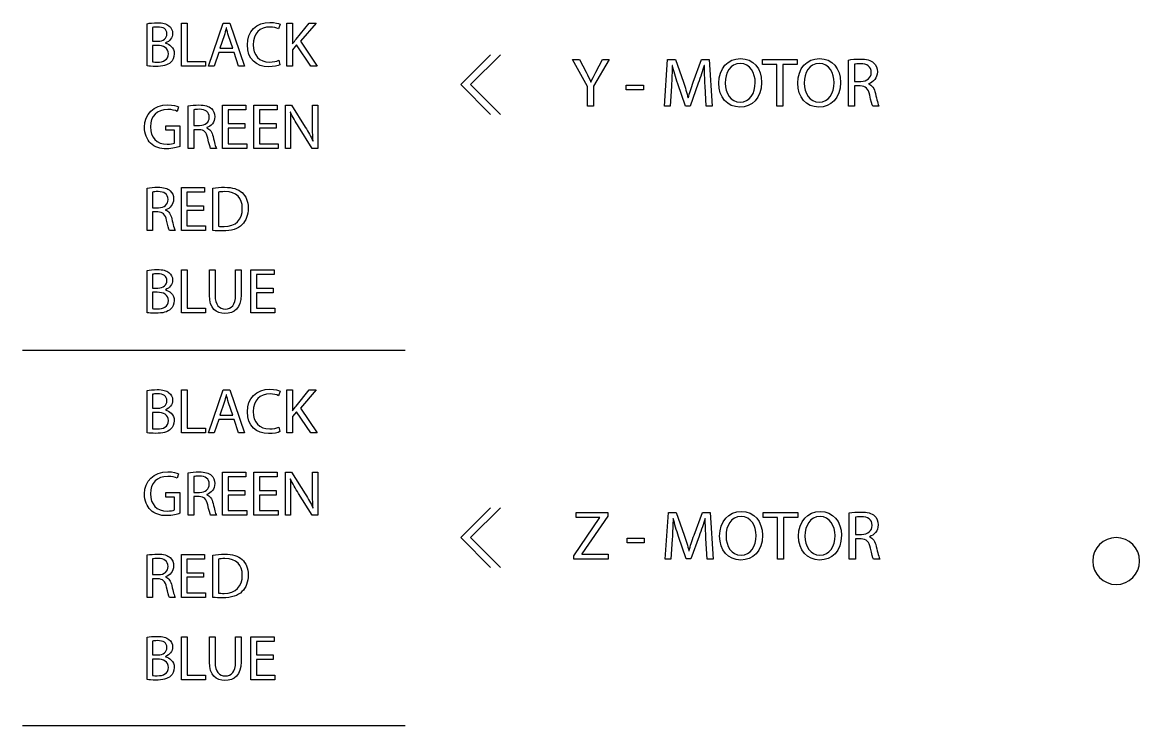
# Model space of a CAD drawing. Header units: millimetres. Extents: x -1149 to -62, y -501 to -111.
# Drawn here: x -201.1 to -133.1, y -289.8 to -247 of the extents above; entities that cross this region are included whole.
import ezdxf

# ---------------------------------------------------------------- set-up
doc = ezdxf.new("R2010")
doc.units = ezdxf.units.MM
doc.layers.add('CUTS', color=1, linetype='Continuous', true_color=0xff0000)
doc.layers.add('TEXT', color=5, linetype='Continuous', true_color=0x0000ff)

msp = doc.modelspace()

# ---------------------------------------------------------------- linework, layer by layer
at = {"layer": 'CUTS', "color": 1, "lineweight": 25, "true_color": 0xff0000}
for points in [[(-134.571, -278.354), (-135.358, -278.354), (-135.997, -278.992), (-135.997, -279.779)], [(-133.146, -279.779), (-133.146, -278.992), (-133.784, -278.354), (-134.571, -278.354)], [(-135.997, -279.779), (-135.997, -280.565), (-135.358, -281.203), (-134.571, -281.203)], [(-134.571, -281.203), (-133.784, -281.203), (-133.146, -280.565), (-133.146, -279.779)]]:
    msp.add_open_spline(points, degree=3, dxfattribs=at)
at = {"layer": 'TEXT', "color": 5, "lineweight": 25, "true_color": 0x0000ff}
for points in [[(-193.508, -249.684), (-193.508, -247.115), (-193.508, -247.115)], [(-191.408, -247.076), (-191.067, -247.076), (-191.067, -249.409), (-189.949, -249.409), (-189.949, -249.692), (-191.408, -249.692), (-191.408, -247.076), (-191.408, -247.076)], [(-189.15, -248.869), (-189.422, -249.692), (-189.771, -249.692), (-188.878, -247.076), (-188.475, -247.076), (-187.582, -249.692), (-187.943, -249.692), (-188.222, -248.869), (-189.15, -248.869), (-189.15, -248.869)], [(-185.424, -247.15), (-185.51, -247.425)], [(-185.005, -247.076), (-184.668, -247.076), (-184.668, -248.337), (-184.656, -248.337)], [(-184.451, -248.058), (-183.651, -247.076), (-183.232, -247.076), (-184.179, -248.186), (-183.158, -249.692), (-183.558, -249.692), (-184.415, -248.407), (-184.668, -248.694), (-184.668, -249.692), (-185.005, -249.692), (-185.005, -247.076), (-185.005, -247.076)], [(-193.17, -247.34), (-193.17, -248.186), (-193.17, -248.186)], [(-188.824, -247.848), (-189.08, -248.605), (-188.288, -248.605), (-188.288, -248.605)], [(-188.684, -247.375), (-188.692, -247.375)], [(-188.288, -248.605), (-188.548, -247.852)], [(-193.17, -248.186), (-192.864, -248.186)], [(-192.891, -248.438), (-193.17, -248.438), (-193.17, -249.435), (-193.17, -249.435)], [(-192.398, -248.283), (-192.398, -248.295)], [(-185.498, -249.338), (-185.432, -249.61), (-185.432, -249.61)], [(-172.618, -252.636), (-174.435, -250.819), (-172.618, -249.003)], [(-172.018, -252.636), (-173.834, -250.819), (-172.018, -249.003)], [(-166.726, -252.136), (-166.726, -250.926), (-167.631, -249.284), (-167.208, -249.284), (-166.806, -250.071)], [(-166.226, -250.071), (-165.816, -249.284), (-165.401, -249.284), (-166.353, -250.921), (-166.353, -252.136), (-166.726, -252.136), (-166.726, -252.136)], [(-161.624, -250.914), (-161.701, -252.136), (-162.052, -252.136), (-161.853, -249.284), (-161.383, -249.284), (-160.897, -250.664)], [(-160.296, -250.664), (-159.788, -249.284), (-159.319, -249.284), (-159.141, -252.136), (-159.505, -252.136), (-159.572, -250.884), (-159.572, -250.884)], [(-155.22, -249.597), (-156.087, -249.597), (-156.087, -249.284), (-153.976, -249.284), (-153.976, -249.597), (-154.848, -249.597), (-154.848, -252.136), (-155.22, -252.136), (-155.22, -249.597), (-155.22, -249.597)], [(-150.14, -250.9), (-150.487, -250.9), (-150.487, -252.135), (-150.855, -252.135), (-150.855, -249.322), (-150.855, -249.322)], [(-161.561, -249.652), (-161.57, -249.652)], [(-159.619, -249.652), (-159.628, -249.652)], [(-150.487, -249.58), (-150.487, -250.621), (-150.487, -250.621)], [(-166.523, -250.659), (-166.514, -250.659)], [(-150.487, -250.621), (-150.11, -250.621)], [(-164.367, -250.858), (-163.322, -250.858), (-163.322, -251.129), (-164.367, -251.129), (-164.367, -250.858), (-164.367, -250.858)], [(-159.987, -250.736), (-160.491, -252.119), (-160.77, -252.119), (-161.235, -250.761)], [(-149.632, -250.765), (-149.632, -250.778)], [(-187.562, -253.465), (-188.576, -253.465), (-188.576, -254.409), (-187.442, -254.409), (-187.442, -254.692), (-188.917, -254.692), (-188.917, -252.076), (-187.5, -252.076), (-187.5, -252.359), (-188.576, -252.359), (-188.576, -253.186), (-187.562, -253.186), (-187.562, -253.465), (-187.562, -253.465)], [(-185.653, -253.465), (-186.666, -253.465), (-186.666, -254.409), (-185.533, -254.409), (-185.533, -254.692), (-187.008, -254.692), (-187.008, -252.076), (-185.591, -252.076), (-185.591, -252.359), (-186.666, -252.359), (-186.666, -253.186), (-185.653, -253.186), (-185.653, -253.465), (-185.653, -253.465)], [(-185.095, -254.692), (-185.095, -252.076), (-184.722, -252.076), (-183.888, -253.399)], [(-183.449, -253.17), (-183.449, -252.076), (-183.131, -252.076), (-183.131, -254.692), (-183.473, -254.692), (-184.303, -253.364)], [(-160.609, -251.624), (-160.601, -251.624)], [(-191.59, -252.169), (-191.676, -252.445)], [(-190.345, -253.558), (-190.663, -253.558), (-190.663, -254.692), (-191.001, -254.692), (-191.001, -252.111), (-191.001, -252.111)], [(-190.663, -252.348), (-190.663, -253.302), (-190.663, -253.302)], [(-184.788, -252.491), (-184.8, -252.495)], [(-148.997, -252.136), (-149.378, -252.136)], [(-191.847, -254.37), (-191.847, -253.59), (-192.374, -253.59), (-192.374, -253.318), (-191.513, -253.318), (-191.513, -254.575), (-191.513, -254.575)], [(-190.663, -253.302), (-190.318, -253.302)], [(-189.879, -253.434), (-189.879, -253.446)], [(-184.777, -253.574), (-184.777, -254.692), (-185.095, -254.692), (-185.095, -254.692)], [(-189.297, -254.692), (-189.646, -254.692)], [(-183.422, -254.249), (-183.411, -254.245)], [(-192.852, -258.558), (-193.17, -258.558), (-193.17, -259.692), (-193.508, -259.692), (-193.508, -257.111), (-193.508, -257.111)], [(-193.17, -257.348), (-193.17, -258.303), (-193.17, -258.303)], [(-190.069, -258.465), (-191.082, -258.465), (-191.082, -259.409), (-189.949, -259.409), (-189.949, -259.691), (-191.424, -259.691), (-191.424, -257.076), (-190.007, -257.076), (-190.007, -257.359), (-191.082, -257.359), (-191.082, -258.186), (-190.069, -258.186), (-190.069, -258.465), (-190.069, -258.465)], [(-189.511, -259.684), (-189.511, -257.115), (-189.511, -257.115)], [(-189.173, -257.359), (-189.173, -259.428), (-189.173, -259.428)], [(-193.17, -258.303), (-192.824, -258.303)], [(-192.386, -258.434), (-192.386, -258.446)], [(-191.804, -259.692), (-192.153, -259.692)], [(-193.508, -264.684), (-193.508, -262.115), (-193.508, -262.115)], [(-191.408, -262.076), (-191.067, -262.076), (-191.067, -264.408), (-189.949, -264.408), (-189.949, -264.692), (-191.408, -264.692), (-191.408, -262.076), (-191.408, -262.076)], [(-189.716, -263.616), (-189.716, -262.076), (-189.375, -262.076), (-189.375, -262.076)], [(-189.375, -262.076), (-189.375, -263.628)], [(-188.129, -263.628), (-188.129, -262.076), (-187.787, -262.076), (-187.787, -263.605)], [(-185.851, -263.465), (-186.864, -263.465), (-186.864, -264.408), (-185.731, -264.408), (-185.731, -264.692), (-187.206, -264.692), (-187.206, -262.076), (-185.789, -262.076), (-185.789, -262.359), (-186.864, -262.359), (-186.864, -263.186), (-185.851, -263.186), (-185.851, -263.465), (-185.851, -263.465)], [(-193.17, -262.34), (-193.17, -263.186), (-193.17, -263.186)], [(-193.17, -263.186), (-192.864, -263.186)], [(-192.891, -263.438), (-193.17, -263.438), (-193.17, -264.436), (-193.17, -264.436)], [(-192.398, -263.283), (-192.398, -263.294)], [(-201.095, -266.958), (-177.811, -266.958)], [(-193.508, -271.984), (-193.508, -269.415), (-193.508, -269.415)], [(-193.17, -269.64), (-193.17, -270.486), (-193.17, -270.486)], [(-191.408, -269.376), (-191.067, -269.376), (-191.067, -271.709), (-189.949, -271.709), (-189.949, -271.992), (-191.408, -271.992), (-191.408, -269.376), (-191.408, -269.376)], [(-189.15, -271.169), (-189.422, -271.992), (-189.771, -271.992), (-188.878, -269.376), (-188.475, -269.376), (-187.582, -271.992), (-187.943, -271.992), (-188.222, -271.169), (-189.15, -271.169), (-189.15, -271.169)], [(-188.684, -269.675), (-188.692, -269.675)], [(-185.424, -269.45), (-185.51, -269.726)], [(-185.005, -269.376), (-184.668, -269.376), (-184.668, -270.638), (-184.656, -270.638)], [(-184.451, -270.358), (-183.651, -269.376), (-183.232, -269.376), (-184.179, -270.486), (-183.158, -271.992), (-183.558, -271.992), (-184.415, -270.708), (-184.668, -270.995), (-184.668, -271.992), (-185.005, -271.992), (-185.005, -269.376), (-185.005, -269.376)], [(-188.824, -270.149), (-189.08, -270.906), (-188.288, -270.906), (-188.288, -270.906)], [(-188.288, -270.906), (-188.548, -270.153)], [(-193.17, -270.486), (-192.864, -270.486)], [(-192.891, -270.739), (-193.17, -270.739), (-193.17, -271.736), (-193.17, -271.736)], [(-192.398, -270.583), (-192.398, -270.595)], [(-185.498, -271.639), (-185.432, -271.911), (-185.432, -271.911)], [(-191.59, -274.469), (-191.676, -274.745)], [(-190.345, -275.859), (-190.663, -275.859), (-190.663, -276.992), (-191.001, -276.992), (-191.001, -274.411), (-191.001, -274.411)], [(-187.562, -275.765), (-188.576, -275.765), (-188.576, -276.709), (-187.442, -276.709), (-187.442, -276.992), (-188.917, -276.992), (-188.917, -274.376), (-187.5, -274.376), (-187.5, -274.659), (-188.576, -274.659), (-188.576, -275.486), (-187.562, -275.486), (-187.562, -275.765), (-187.562, -275.765)], [(-185.653, -275.765), (-186.666, -275.765), (-186.666, -276.709), (-185.533, -276.709), (-185.533, -276.992), (-187.008, -276.992), (-187.008, -274.376), (-185.591, -274.376), (-185.591, -274.659), (-186.666, -274.659), (-186.666, -275.486), (-185.653, -275.486), (-185.653, -275.765), (-185.653, -275.765)], [(-185.095, -276.992), (-185.095, -274.376), (-184.722, -274.376), (-183.888, -275.7)], [(-183.449, -275.471), (-183.449, -274.376), (-183.131, -274.376), (-183.131, -276.992), (-183.473, -276.992), (-184.303, -275.665)], [(-190.663, -274.648), (-190.663, -275.603), (-190.663, -275.603)], [(-184.788, -274.791), (-184.8, -274.795)], [(-191.847, -276.67), (-191.847, -275.89), (-192.374, -275.89), (-192.374, -275.618), (-191.513, -275.618), (-191.513, -276.876), (-191.513, -276.876)], [(-190.663, -275.603), (-190.318, -275.603)], [(-189.879, -275.735), (-189.879, -275.746)], [(-184.777, -275.874), (-184.777, -276.992), (-185.095, -276.992), (-185.095, -276.992)], [(-183.422, -276.55), (-183.411, -276.546)], [(-172.618, -280.171), (-174.435, -278.354), (-172.618, -276.538)], [(-172.018, -280.171), (-173.834, -278.354), (-172.018, -276.538)], [(-189.297, -276.992), (-189.646, -276.992)], [(-167.555, -279.455), (-165.977, -277.141), (-165.977, -277.128), (-167.42, -277.128), (-167.42, -276.819), (-165.495, -276.819), (-165.495, -277.043), (-167.069, -279.349), (-167.069, -279.362), (-165.473, -279.362), (-165.473, -279.671), (-167.555, -279.671), (-167.555, -279.455), (-167.555, -279.455)], [(-161.574, -278.448), (-161.65, -279.67), (-162.001, -279.67), (-161.802, -276.818), (-161.333, -276.818), (-160.846, -278.198)], [(-161.51, -277.187), (-161.519, -277.187)], [(-160.245, -278.198), (-159.737, -276.818), (-159.268, -276.818), (-159.09, -279.67), (-159.454, -279.67), (-159.522, -278.418), (-159.522, -278.418)], [(-159.568, -277.187), (-159.577, -277.187)], [(-155.169, -277.132), (-156.036, -277.132), (-156.036, -276.819), (-153.925, -276.819), (-153.925, -277.132), (-154.796, -277.132), (-154.796, -279.671), (-155.169, -279.671), (-155.169, -277.132), (-155.169, -277.132)], [(-150.089, -278.435), (-150.436, -278.435), (-150.436, -279.671), (-150.804, -279.671), (-150.804, -276.857), (-150.804, -276.857)], [(-150.436, -277.115), (-150.436, -278.156), (-150.436, -278.156)], [(-164.317, -278.393), (-163.272, -278.393), (-163.272, -278.664), (-164.317, -278.664), (-164.317, -278.393), (-164.317, -278.393)], [(-159.936, -278.27), (-160.44, -279.654), (-160.719, -279.654), (-161.185, -278.296)], [(-150.436, -278.156), (-150.059, -278.156)], [(-149.581, -278.3), (-149.581, -278.313)], [(-160.558, -279.158), (-160.55, -279.158)], [(-192.852, -280.859), (-193.17, -280.859), (-193.17, -281.992), (-193.508, -281.992), (-193.508, -279.411), (-193.508, -279.411)], [(-193.17, -279.648), (-193.17, -280.603), (-193.17, -280.603)], [(-190.069, -280.766), (-191.082, -280.766), (-191.082, -281.709), (-189.949, -281.709), (-189.949, -281.992), (-191.424, -281.992), (-191.424, -279.376), (-190.007, -279.376), (-190.007, -279.66), (-191.082, -279.66), (-191.082, -280.487), (-190.069, -280.487), (-190.069, -280.766), (-190.069, -280.766)], [(-189.511, -281.985), (-189.511, -279.416), (-189.511, -279.416)], [(-189.173, -279.66), (-189.173, -281.728), (-189.173, -281.728)], [(-148.947, -279.671), (-149.327, -279.671)], [(-193.17, -280.603), (-192.824, -280.603)], [(-192.386, -280.735), (-192.386, -280.746)], [(-191.804, -281.992), (-192.153, -281.992)], [(-193.508, -286.984), (-193.508, -284.415), (-193.508, -284.415)], [(-193.17, -284.64), (-193.17, -285.486), (-193.17, -285.486)], [(-191.408, -284.376), (-191.067, -284.376), (-191.067, -286.709), (-189.949, -286.709), (-189.949, -286.992), (-191.408, -286.992), (-191.408, -284.376), (-191.408, -284.376)], [(-189.716, -285.917), (-189.716, -284.376), (-189.375, -284.376), (-189.375, -284.376)], [(-189.375, -284.376), (-189.375, -285.929)], [(-188.129, -285.929), (-188.129, -284.376), (-187.787, -284.376), (-187.787, -285.906)], [(-185.851, -285.766), (-186.864, -285.766), (-186.864, -286.709), (-185.731, -286.709), (-185.731, -286.992), (-187.206, -286.992), (-187.206, -284.376), (-185.789, -284.376), (-185.789, -284.66), (-186.864, -284.66), (-186.864, -285.486), (-185.851, -285.486), (-185.851, -285.766), (-185.851, -285.766)], [(-193.17, -285.486), (-192.864, -285.486)], [(-192.891, -285.738), (-193.17, -285.738), (-193.17, -286.736), (-193.17, -286.736)], [(-192.398, -285.584), (-192.398, -285.595)], [(-201.095, -289.784), (-177.811, -289.784)]]:
    msp.add_lwpolyline(points, dxfattribs=at)
for points in [[(-193.508, -247.115), (-193.36, -247.08), (-193.124, -247.057), (-192.891, -247.057)], [(-192.871, -247.316), (-193.027, -247.316), (-193.115, -247.328), (-193.17, -247.34)], [(-192.891, -247.057), (-192.553, -247.057), (-192.336, -247.115), (-192.176, -247.247)], [(-192.301, -247.744), (-192.301, -247.441), (-192.53, -247.316), (-192.871, -247.316)], [(-192.176, -247.247), (-192.041, -247.348), (-191.956, -247.503), (-191.956, -247.709)], [(-187.411, -248.407), (-187.411, -247.584), (-186.856, -247.033), (-186.045, -247.033)], [(-186.033, -247.316), (-186.647, -247.316), (-187.054, -247.709), (-187.054, -248.395)], [(-186.045, -247.033), (-185.723, -247.033), (-185.514, -247.103), (-185.424, -247.15)], [(-185.51, -247.425), (-185.634, -247.363), (-185.816, -247.316), (-186.033, -247.316)], [(-192.864, -248.186), (-192.51, -248.186), (-192.301, -247.996), (-192.301, -247.744)], [(-191.956, -247.709), (-191.956, -247.965), (-192.126, -248.186), (-192.398, -248.283)], [(-188.692, -247.375), (-188.731, -247.526), (-188.77, -247.689), (-188.824, -247.848)], [(-188.548, -247.852), (-188.607, -247.681), (-188.645, -247.526), (-188.684, -247.375)], [(-192.215, -248.943), (-192.215, -248.59), (-192.522, -248.438), (-192.891, -248.438)], [(-192.398, -248.295), (-192.149, -248.353), (-191.858, -248.558), (-191.858, -248.947)], [(-186.123, -249.735), (-186.86, -249.735), (-187.411, -249.269), (-187.411, -248.407)], [(-187.054, -248.395), (-187.054, -249.04), (-186.686, -249.447), (-186.053, -249.447)], [(-184.656, -248.337), (-184.586, -248.236), (-184.517, -248.143), (-184.451, -248.058)], [(-192.887, -249.451), (-192.537, -249.451), (-192.215, -249.323), (-192.215, -248.943)], [(-191.858, -248.947), (-191.858, -249.172), (-191.947, -249.347), (-192.083, -249.471)], [(-186.053, -249.447), (-185.843, -249.447), (-185.634, -249.404), (-185.498, -249.338)], [(-158.742, -250.732), (-158.742, -249.826), (-158.183, -249.234), (-157.421, -249.234)], [(-157.421, -249.234), (-156.639, -249.234), (-156.135, -249.83), (-156.135, -250.68)], [(-153.941, -250.732), (-153.941, -249.826), (-153.382, -249.234), (-152.621, -249.234)], [(-152.621, -249.234), (-151.838, -249.234), (-151.335, -249.83), (-151.335, -250.68)], [(-150.855, -249.322), (-150.669, -249.288), (-150.398, -249.263), (-150.149, -249.263)], [(-150.149, -249.263), (-149.755, -249.263), (-149.497, -249.339), (-149.323, -249.495)], [(-192.984, -249.715), (-193.217, -249.715), (-193.395, -249.7), (-193.508, -249.684)], [(-193.17, -249.435), (-193.1, -249.447), (-193.007, -249.451), (-192.887, -249.451)], [(-192.083, -249.471), (-192.262, -249.638), (-192.557, -249.715), (-192.984, -249.715)], [(-185.432, -249.61), (-185.552, -249.673), (-185.805, -249.735), (-186.123, -249.735)], [(-161.57, -249.652), (-161.578, -250.008), (-161.599, -250.482), (-161.624, -250.914)], [(-161.235, -250.761), (-161.37, -250.355), (-161.481, -249.991), (-161.561, -249.652)], [(-159.628, -249.652), (-159.729, -249.983), (-159.843, -250.342), (-159.987, -250.736)], [(-159.572, -250.884), (-159.593, -250.486), (-159.619, -250.003), (-159.619, -249.652)], [(-157.434, -249.534), (-158.048, -249.534), (-158.352, -250.101), (-158.352, -250.723)], [(-156.524, -250.697), (-156.524, -250.126), (-156.821, -249.534), (-157.434, -249.534)], [(-152.634, -249.534), (-153.247, -249.534), (-153.551, -250.101), (-153.551, -250.723)], [(-151.724, -250.697), (-151.724, -250.126), (-152.02, -249.534), (-152.634, -249.534)], [(-150.123, -249.551), (-150.301, -249.551), (-150.423, -249.564), (-150.487, -249.58)], [(-149.467, -250.08), (-149.467, -249.712), (-149.734, -249.551), (-150.123, -249.551)], [(-149.099, -250.042), (-149.099, -250.414), (-149.336, -250.664), (-149.632, -250.765)], [(-149.323, -249.495), (-149.184, -249.622), (-149.099, -249.817), (-149.099, -250.042)], [(-166.806, -250.071), (-166.701, -250.287), (-166.612, -250.461), (-166.523, -250.659)], [(-166.514, -250.659), (-166.438, -250.473), (-166.336, -250.287), (-166.226, -250.071)], [(-160.897, -250.664), (-160.778, -251.015), (-160.685, -251.328), (-160.609, -251.624)], [(-160.601, -251.624), (-160.524, -251.337), (-160.423, -251.023), (-160.296, -250.664)], [(-158.352, -250.723), (-158.352, -251.337), (-158.022, -251.882), (-157.438, -251.882)], [(-156.135, -250.68), (-156.135, -251.658), (-156.732, -252.183), (-157.46, -252.183)], [(-157.438, -251.882), (-156.854, -251.882), (-156.524, -251.345), (-156.524, -250.697)], [(-153.551, -250.723), (-153.551, -251.337), (-153.222, -251.882), (-152.637, -251.882)], [(-151.335, -250.68), (-151.335, -251.658), (-151.931, -252.183), (-152.659, -252.183)], [(-152.637, -251.882), (-152.054, -251.882), (-151.724, -251.345), (-151.724, -250.697)], [(-150.11, -250.621), (-149.717, -250.621), (-149.467, -250.406), (-149.467, -250.08)], [(-157.46, -252.183), (-158.217, -252.183), (-158.742, -251.594), (-158.742, -250.732)], [(-152.659, -252.183), (-153.416, -252.183), (-153.941, -251.594), (-153.941, -250.732)], [(-149.564, -251.454), (-149.649, -251.061), (-149.806, -250.913), (-150.14, -250.9)], [(-149.632, -250.778), (-149.417, -250.854), (-149.285, -251.057), (-149.218, -251.353)], [(-149.218, -251.353), (-149.124, -251.751), (-149.057, -252.026), (-148.997, -252.136)], [(-193.663, -253.4), (-193.663, -252.619), (-193.124, -252.049), (-192.246, -252.049)], [(-192.246, -252.049), (-191.944, -252.049), (-191.703, -252.115), (-191.59, -252.169)], [(-191.001, -252.111), (-190.83, -252.08), (-190.581, -252.057), (-190.353, -252.057)], [(-190.353, -252.057), (-189.992, -252.057), (-189.755, -252.126), (-189.596, -252.27)], [(-149.378, -252.136), (-149.425, -252.051), (-149.489, -251.81), (-149.564, -251.454)], [(-192.254, -252.332), (-192.891, -252.332), (-193.306, -252.728), (-193.306, -253.384)], [(-191.676, -252.445), (-191.816, -252.379), (-191.99, -252.332), (-192.254, -252.332)], [(-190.329, -252.32), (-190.492, -252.32), (-190.605, -252.332), (-190.663, -252.348)], [(-189.728, -252.806), (-189.728, -252.468), (-189.972, -252.32), (-190.329, -252.32)], [(-189.596, -252.27), (-189.468, -252.386), (-189.39, -252.565), (-189.39, -252.771)], [(-184.8, -252.495), (-184.78, -252.825), (-184.777, -253.139), (-184.777, -253.574)], [(-184.303, -253.364), (-184.485, -253.073), (-184.66, -252.775), (-184.788, -252.491)], [(-193.298, -254.374), (-193.523, -254.156), (-193.663, -253.807), (-193.663, -253.4)], [(-193.306, -253.384), (-193.306, -254.048), (-192.91, -254.44), (-192.297, -254.44)], [(-190.318, -253.302), (-189.957, -253.302), (-189.728, -253.104), (-189.728, -252.806)], [(-189.39, -252.771), (-189.39, -253.112), (-189.607, -253.341), (-189.879, -253.434)], [(-189.879, -253.446), (-189.681, -253.516), (-189.561, -253.702), (-189.499, -253.974)], [(-183.888, -253.399), (-183.697, -253.706), (-183.543, -253.981), (-183.422, -254.249)], [(-183.411, -254.245), (-183.442, -253.896), (-183.449, -253.578), (-183.449, -253.17)], [(-189.817, -254.067), (-189.895, -253.706), (-190.038, -253.57), (-190.345, -253.558)], [(-189.646, -254.692), (-189.689, -254.614), (-189.747, -254.393), (-189.817, -254.067)], [(-189.499, -253.974), (-189.413, -254.339), (-189.351, -254.591), (-189.297, -254.692)], [(-192.32, -254.719), (-192.716, -254.719), (-193.042, -254.618), (-193.298, -254.374)], [(-191.513, -254.575), (-191.664, -254.633), (-191.967, -254.719), (-192.32, -254.719)], [(-192.297, -254.44), (-192.076, -254.44), (-191.924, -254.409), (-191.847, -254.37)], [(-193.508, -257.111), (-193.337, -257.08), (-193.088, -257.057), (-192.859, -257.057)], [(-192.836, -257.321), (-192.999, -257.321), (-193.112, -257.332), (-193.17, -257.348)], [(-192.859, -257.057), (-192.498, -257.057), (-192.262, -257.126), (-192.103, -257.27)], [(-192.235, -257.806), (-192.235, -257.468), (-192.479, -257.321), (-192.836, -257.321)], [(-192.103, -257.27), (-191.975, -257.386), (-191.897, -257.565), (-191.897, -257.771)], [(-189.511, -257.115), (-189.305, -257.08), (-189.06, -257.057), (-188.793, -257.057)], [(-188.777, -257.324), (-188.952, -257.324), (-189.084, -257.34), (-189.173, -257.359)], [(-188.793, -257.057), (-188.307, -257.057), (-187.962, -257.173), (-187.733, -257.383)], [(-187.718, -258.334), (-187.714, -257.717), (-188.063, -257.324), (-188.777, -257.324)], [(-187.733, -257.383), (-187.496, -257.596), (-187.361, -257.899), (-187.361, -258.322)], [(-192.824, -258.303), (-192.464, -258.303), (-192.235, -258.104), (-192.235, -257.806)], [(-191.897, -257.771), (-191.897, -258.112), (-192.114, -258.341), (-192.386, -258.434)], [(-192.324, -259.067), (-192.401, -258.706), (-192.545, -258.57), (-192.852, -258.558)], [(-192.386, -258.446), (-192.188, -258.516), (-192.068, -258.702), (-192.006, -258.974)], [(-188.831, -259.443), (-188.106, -259.443), (-187.718, -259.04), (-187.718, -258.334)], [(-187.361, -258.322), (-187.361, -258.748), (-187.496, -259.098), (-187.737, -259.339)], [(-192.153, -259.692), (-192.196, -259.615), (-192.254, -259.393), (-192.324, -259.067)], [(-192.006, -258.974), (-191.92, -259.339), (-191.858, -259.591), (-191.804, -259.692)], [(-189.173, -259.428), (-189.088, -259.44), (-188.963, -259.443), (-188.831, -259.443)], [(-187.737, -259.339), (-187.985, -259.583), (-188.389, -259.715), (-188.898, -259.715)], [(-188.898, -259.715), (-189.142, -259.715), (-189.34, -259.703), (-189.511, -259.684)], [(-193.508, -262.115), (-193.36, -262.08), (-193.124, -262.056), (-192.891, -262.056)], [(-192.891, -262.056), (-192.553, -262.056), (-192.336, -262.115), (-192.176, -262.247)], [(-192.176, -262.247), (-192.041, -262.348), (-191.956, -262.503), (-191.956, -262.708)], [(-192.871, -262.316), (-193.027, -262.316), (-193.115, -262.328), (-193.17, -262.34)], [(-192.301, -262.744), (-192.301, -262.441), (-192.53, -262.316), (-192.871, -262.316)], [(-192.864, -263.186), (-192.51, -263.186), (-192.301, -262.996), (-192.301, -262.744)], [(-191.956, -262.708), (-191.956, -262.965), (-192.126, -263.186), (-192.398, -263.283)], [(-192.215, -263.943), (-192.215, -263.59), (-192.522, -263.438), (-192.891, -263.438)], [(-192.398, -263.294), (-192.149, -263.353), (-191.858, -263.558), (-191.858, -263.947)], [(-188.777, -264.734), (-189.313, -264.734), (-189.716, -264.432), (-189.716, -263.616)], [(-189.375, -263.628), (-189.375, -264.211), (-189.115, -264.459), (-188.765, -264.459)], [(-187.787, -263.605), (-187.787, -264.408), (-188.21, -264.734), (-188.777, -264.734)], [(-188.765, -264.459), (-188.382, -264.459), (-188.129, -264.203), (-188.129, -263.628)], [(-192.887, -264.451), (-192.537, -264.451), (-192.215, -264.323), (-192.215, -263.943)], [(-191.858, -263.947), (-191.858, -264.172), (-191.947, -264.346), (-192.083, -264.471)], [(-192.984, -264.715), (-193.217, -264.715), (-193.395, -264.7), (-193.508, -264.684)], [(-193.17, -264.436), (-193.1, -264.447), (-193.007, -264.451), (-192.887, -264.451)], [(-192.083, -264.471), (-192.262, -264.637), (-192.557, -264.715), (-192.984, -264.715)], [(-193.508, -269.415), (-193.36, -269.38), (-193.124, -269.357), (-192.891, -269.357)], [(-192.871, -269.617), (-193.027, -269.617), (-193.115, -269.628), (-193.17, -269.64)], [(-192.891, -269.357), (-192.553, -269.357), (-192.336, -269.415), (-192.176, -269.547)], [(-192.301, -270.044), (-192.301, -269.741), (-192.53, -269.617), (-192.871, -269.617)], [(-192.176, -269.547), (-192.041, -269.648), (-191.956, -269.803), (-191.956, -270.009)], [(-188.692, -269.675), (-188.731, -269.827), (-188.77, -269.99), (-188.824, -270.149)], [(-188.548, -270.153), (-188.607, -269.982), (-188.645, -269.827), (-188.684, -269.675)], [(-187.411, -270.708), (-187.411, -269.885), (-186.856, -269.334), (-186.045, -269.334)], [(-186.033, -269.617), (-186.647, -269.617), (-187.054, -270.009), (-187.054, -270.696)], [(-186.045, -269.334), (-185.723, -269.334), (-185.514, -269.404), (-185.424, -269.45)], [(-185.51, -269.726), (-185.634, -269.664), (-185.816, -269.617), (-186.033, -269.617)], [(-192.864, -270.486), (-192.51, -270.486), (-192.301, -270.296), (-192.301, -270.044)], [(-191.956, -270.009), (-191.956, -270.265), (-192.126, -270.486), (-192.398, -270.583)], [(-184.656, -270.638), (-184.586, -270.537), (-184.517, -270.444), (-184.451, -270.358)], [(-192.215, -271.243), (-192.215, -270.89), (-192.522, -270.739), (-192.891, -270.739)], [(-192.398, -270.595), (-192.149, -270.653), (-191.858, -270.859), (-191.858, -271.247)], [(-186.123, -272.035), (-186.86, -272.035), (-187.411, -271.569), (-187.411, -270.708)], [(-187.054, -270.696), (-187.054, -271.34), (-186.686, -271.748), (-186.053, -271.748)], [(-193.17, -271.736), (-193.1, -271.748), (-193.007, -271.752), (-192.887, -271.752)], [(-192.083, -271.771), (-192.262, -271.938), (-192.557, -272.016), (-192.984, -272.016)], [(-192.887, -271.752), (-192.537, -271.752), (-192.215, -271.624), (-192.215, -271.243)], [(-191.858, -271.247), (-191.858, -271.472), (-191.947, -271.647), (-192.083, -271.771)], [(-186.053, -271.748), (-185.843, -271.748), (-185.634, -271.705), (-185.498, -271.639)], [(-192.984, -272.016), (-193.217, -272.016), (-193.395, -272), (-193.508, -271.984)], [(-185.432, -271.911), (-185.552, -271.973), (-185.805, -272.035), (-186.123, -272.035)], [(-193.663, -275.7), (-193.663, -274.919), (-193.124, -274.349), (-192.246, -274.349)], [(-192.246, -274.349), (-191.944, -274.349), (-191.703, -274.415), (-191.59, -274.469)], [(-191.001, -274.411), (-190.83, -274.38), (-190.581, -274.357), (-190.353, -274.357)], [(-190.353, -274.357), (-189.992, -274.357), (-189.755, -274.427), (-189.596, -274.57)], [(-192.254, -274.633), (-192.891, -274.633), (-193.306, -275.028), (-193.306, -275.684)], [(-191.676, -274.745), (-191.816, -274.679), (-191.99, -274.633), (-192.254, -274.633)], [(-190.329, -274.621), (-190.492, -274.621), (-190.605, -274.633), (-190.663, -274.648)], [(-189.728, -275.106), (-189.728, -274.768), (-189.972, -274.621), (-190.329, -274.621)], [(-190.318, -275.603), (-189.957, -275.603), (-189.728, -275.405), (-189.728, -275.106)], [(-189.39, -275.071), (-189.39, -275.413), (-189.607, -275.642), (-189.879, -275.735)], [(-189.596, -274.57), (-189.468, -274.687), (-189.39, -274.865), (-189.39, -275.071)], [(-184.8, -274.795), (-184.78, -275.125), (-184.777, -275.439), (-184.777, -275.874)], [(-184.303, -275.665), (-184.485, -275.373), (-184.66, -275.075), (-184.788, -274.791)], [(-193.298, -276.674), (-193.523, -276.456), (-193.663, -276.107), (-193.663, -275.7)], [(-193.306, -275.684), (-193.306, -276.348), (-192.91, -276.74), (-192.297, -276.74)], [(-189.817, -276.367), (-189.895, -276.006), (-190.038, -275.871), (-190.345, -275.859)], [(-189.879, -275.746), (-189.681, -275.816), (-189.561, -276.002), (-189.499, -276.274)], [(-183.888, -275.7), (-183.697, -276.006), (-183.543, -276.282), (-183.422, -276.55)], [(-183.411, -276.546), (-183.442, -276.196), (-183.449, -275.878), (-183.449, -275.471)], [(-189.646, -276.992), (-189.689, -276.915), (-189.747, -276.693), (-189.817, -276.367)], [(-189.499, -276.274), (-189.413, -276.639), (-189.351, -276.891), (-189.297, -276.992)], [(-192.32, -277.02), (-192.716, -277.02), (-193.042, -276.918), (-193.298, -276.674)], [(-191.513, -276.876), (-191.664, -276.934), (-191.967, -277.02), (-192.32, -277.02)], [(-192.297, -276.74), (-192.076, -276.74), (-191.924, -276.709), (-191.847, -276.67)], [(-161.519, -277.187), (-161.527, -277.542), (-161.549, -278.016), (-161.574, -278.448)], [(-161.185, -278.296), (-161.32, -277.889), (-161.43, -277.525), (-161.51, -277.187)], [(-159.577, -277.187), (-159.678, -277.517), (-159.793, -277.877), (-159.936, -278.27)], [(-159.522, -278.418), (-159.543, -278.02), (-159.568, -277.538), (-159.568, -277.187)], [(-158.691, -278.266), (-158.691, -277.361), (-158.132, -276.768), (-157.37, -276.768)], [(-157.383, -277.069), (-157.997, -277.069), (-158.301, -277.636), (-158.301, -278.257)], [(-156.473, -278.232), (-156.473, -277.661), (-156.77, -277.069), (-157.383, -277.069)], [(-157.37, -276.768), (-156.588, -276.768), (-156.084, -277.365), (-156.084, -278.215)], [(-153.89, -278.266), (-153.89, -277.361), (-153.332, -276.768), (-152.57, -276.768)], [(-152.583, -277.069), (-153.196, -277.069), (-153.501, -277.636), (-153.501, -278.257)], [(-151.673, -278.232), (-151.673, -277.661), (-151.969, -277.069), (-152.583, -277.069)], [(-152.57, -276.768), (-151.787, -276.768), (-151.284, -277.365), (-151.284, -278.215)], [(-150.804, -276.857), (-150.618, -276.823), (-150.347, -276.798), (-150.097, -276.798)], [(-150.072, -277.085), (-150.25, -277.085), (-150.373, -277.098), (-150.436, -277.115)], [(-150.097, -276.798), (-149.704, -276.798), (-149.446, -276.874), (-149.272, -277.03)], [(-149.416, -277.614), (-149.416, -277.246), (-149.683, -277.085), (-150.072, -277.085)], [(-149.272, -277.03), (-149.133, -277.157), (-149.048, -277.352), (-149.048, -277.577)], [(-150.059, -278.156), (-149.666, -278.156), (-149.416, -277.94), (-149.416, -277.614)], [(-149.048, -277.577), (-149.048, -277.949), (-149.285, -278.198), (-149.581, -278.3)], [(-160.846, -278.198), (-160.728, -278.549), (-160.635, -278.862), (-160.558, -279.158)], [(-160.55, -279.158), (-160.474, -278.871), (-160.372, -278.558), (-160.245, -278.198)], [(-157.409, -279.717), (-158.166, -279.717), (-158.691, -279.129), (-158.691, -278.266)], [(-158.301, -278.257), (-158.301, -278.871), (-157.971, -279.417), (-157.387, -279.417)], [(-156.084, -278.215), (-156.084, -279.193), (-156.681, -279.717), (-157.409, -279.717)], [(-157.387, -279.417), (-156.803, -279.417), (-156.473, -278.879), (-156.473, -278.232)], [(-152.608, -279.717), (-153.366, -279.717), (-153.89, -279.129), (-153.89, -278.266)], [(-153.501, -278.257), (-153.501, -278.871), (-153.171, -279.417), (-152.587, -279.417)], [(-151.284, -278.215), (-151.284, -279.193), (-151.88, -279.717), (-152.608, -279.717)], [(-152.587, -279.417), (-152.003, -279.417), (-151.673, -278.879), (-151.673, -278.232)], [(-149.514, -278.989), (-149.598, -278.596), (-149.755, -278.448), (-150.089, -278.435)], [(-149.581, -278.313), (-149.365, -278.389), (-149.234, -278.592), (-149.167, -278.888)], [(-149.327, -279.671), (-149.374, -279.586), (-149.437, -279.345), (-149.514, -278.989)], [(-149.167, -278.888), (-149.074, -279.285), (-149.006, -279.561), (-148.947, -279.671)], [(-193.508, -279.411), (-193.337, -279.38), (-193.088, -279.357), (-192.859, -279.357)], [(-192.836, -279.621), (-192.999, -279.621), (-193.112, -279.633), (-193.17, -279.648)], [(-192.859, -279.357), (-192.498, -279.357), (-192.262, -279.427), (-192.103, -279.57)], [(-192.235, -280.106), (-192.235, -279.768), (-192.479, -279.621), (-192.836, -279.621)], [(-192.103, -279.57), (-191.975, -279.687), (-191.897, -279.865), (-191.897, -280.071)], [(-189.511, -279.416), (-189.305, -279.38), (-189.06, -279.357), (-188.793, -279.357)], [(-188.777, -279.625), (-188.952, -279.625), (-189.084, -279.64), (-189.173, -279.66)], [(-188.793, -279.357), (-188.307, -279.357), (-187.962, -279.474), (-187.733, -279.683)], [(-187.718, -280.634), (-187.714, -280.017), (-188.063, -279.625), (-188.777, -279.625)], [(-187.733, -279.683), (-187.496, -279.896), (-187.361, -280.199), (-187.361, -280.622)], [(-192.824, -280.603), (-192.464, -280.603), (-192.235, -280.404), (-192.235, -280.106)], [(-191.897, -280.071), (-191.897, -280.413), (-192.114, -280.641), (-192.386, -280.735)], [(-187.361, -280.622), (-187.361, -281.049), (-187.496, -281.399), (-187.737, -281.639)], [(-192.324, -281.367), (-192.401, -281.007), (-192.545, -280.87), (-192.852, -280.859)], [(-192.386, -280.746), (-192.188, -280.816), (-192.068, -281.002), (-192.006, -281.274)], [(-192.006, -281.274), (-191.92, -281.639), (-191.858, -281.891), (-191.804, -281.992)], [(-188.831, -281.744), (-188.106, -281.744), (-187.718, -281.34), (-187.718, -280.634)], [(-192.153, -281.992), (-192.196, -281.914), (-192.254, -281.693), (-192.324, -281.367)], [(-188.898, -282.016), (-189.142, -282.016), (-189.34, -282.004), (-189.511, -281.985)], [(-189.173, -281.728), (-189.088, -281.74), (-188.963, -281.744), (-188.831, -281.744)], [(-187.737, -281.639), (-187.985, -281.884), (-188.389, -282.016), (-188.898, -282.016)], [(-193.508, -284.415), (-193.36, -284.38), (-193.124, -284.357), (-192.891, -284.357)], [(-192.871, -284.617), (-193.027, -284.617), (-193.115, -284.629), (-193.17, -284.64)], [(-192.891, -284.357), (-192.553, -284.357), (-192.336, -284.415), (-192.176, -284.547)], [(-192.301, -285.044), (-192.301, -284.741), (-192.53, -284.617), (-192.871, -284.617)], [(-192.176, -284.547), (-192.041, -284.648), (-191.956, -284.803), (-191.956, -285.009)], [(-192.864, -285.486), (-192.51, -285.486), (-192.301, -285.296), (-192.301, -285.044)], [(-191.956, -285.009), (-191.956, -285.265), (-192.126, -285.486), (-192.398, -285.584)], [(-192.215, -286.243), (-192.215, -285.89), (-192.522, -285.738), (-192.891, -285.738)], [(-192.398, -285.595), (-192.149, -285.653), (-191.858, -285.859), (-191.858, -286.247)], [(-188.777, -287.035), (-189.313, -287.035), (-189.716, -286.732), (-189.716, -285.917)], [(-189.375, -285.929), (-189.375, -286.511), (-189.115, -286.759), (-188.765, -286.759)], [(-187.787, -285.906), (-187.787, -286.709), (-188.21, -287.035), (-188.777, -287.035)], [(-188.765, -286.759), (-188.382, -286.759), (-188.129, -286.503), (-188.129, -285.929)], [(-193.17, -286.736), (-193.1, -286.748), (-193.007, -286.752), (-192.887, -286.752)], [(-192.887, -286.752), (-192.537, -286.752), (-192.215, -286.624), (-192.215, -286.243)], [(-191.858, -286.247), (-191.858, -286.472), (-191.947, -286.647), (-192.083, -286.771)], [(-192.984, -287.015), (-193.217, -287.015), (-193.395, -287), (-193.508, -286.984)], [(-192.083, -286.771), (-192.262, -286.938), (-192.557, -287.015), (-192.984, -287.015)]]:
    msp.add_open_spline(points, degree=3, dxfattribs=at)

doc.saveas('drawing.dxf')
